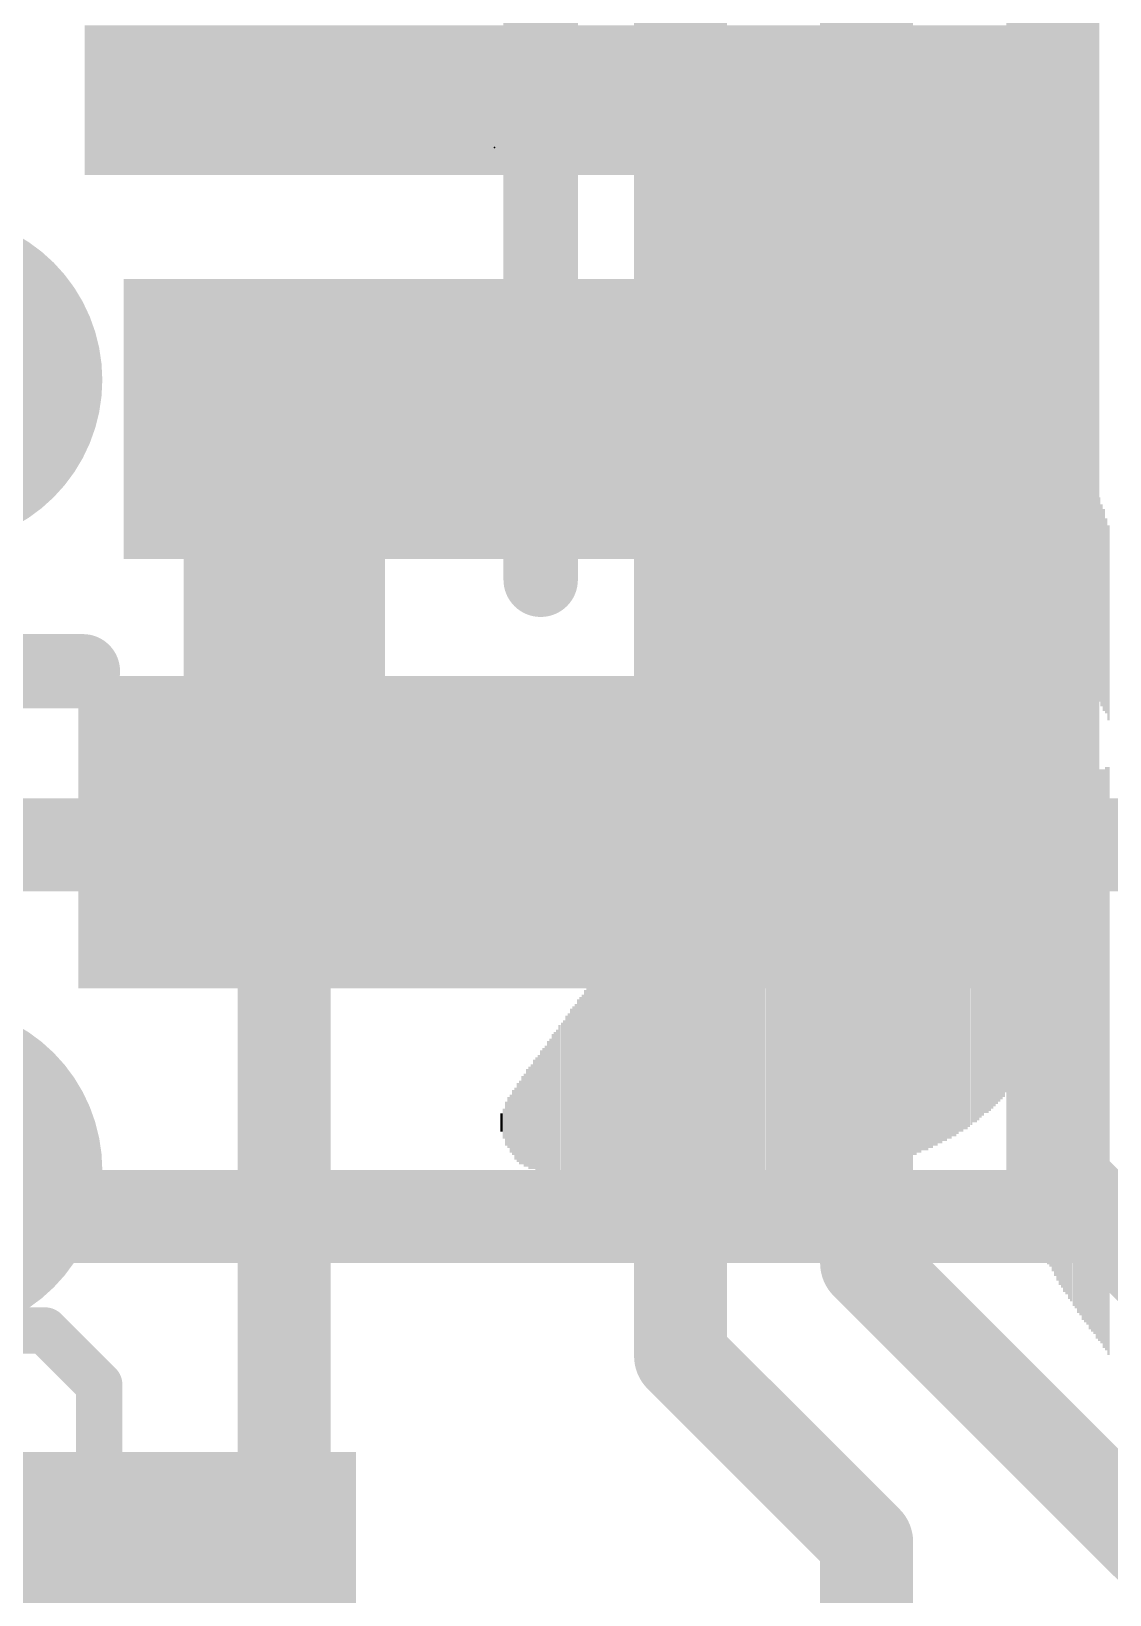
# Model space of a CAD drawing. Extents: x -0.4 to 51.3, y -0.4 to 23.4.
# Drawn here: x 14.229 to 17.174, y 4.174 to 8.446 of the extents above; entities that cross this region are included whole.
import ezdxf

# ---------------------------------------------------------------- set-up
doc = ezdxf.new("R2010")
doc.units = 0
for name, color, linetype in [('1', 12, 'CONTINUOUS'), ('16', 132, 'CONTINUOUS'), ('18', 110, 'CONTINUOUS'), ('21', 40, 'CONTINUOUS'), ('22', 6, 'CONTINUOUS'), ('23', 40, 'CONTINUOUS')]:
    doc.layers.add(name, color=color, linetype=linetype)

# ---------------------------------------------------------------- blocks, each defined once
blk = doc.blocks.new('RECT')
blk.add_solid([(-0.5, -0.5), (0.5, -0.5), (-0.5, 0.5), (0.5, 0.5)])
blk = doc.blocks.new('ROUNDV')
at = {"const_width": 0.5}
blk.add_lwpolyline([(0, -0.25, 1), (0, 0.25, 1), (0, -0.25)], format="xyb", dxfattribs=at)

msp = doc.modelspace()

# ---------------------------------------------------------------- linework, layer by layer
at = {"layer": '1', "const_width": 0.254}
for points in [[(16.002, 10.668), (16.002, 4.826)], [(16.51, 10.414), (16.51, 5.08)], [(17.018, 5.334), (17.018, 10.16)], [(14.92, 6.4469), (14.92, 4.418)], [(21.082, 1.27), (17.018, 5.334)], [(16.51, 5.08), (19.05, 2.54)], [(16.002, 4.826), (16.51, 4.318)], [(14.92, 4.418), (14.566, 4.064)], [(16.51, 4.318), (16.51, 1.27)]]:
    msp.add_lwpolyline(points, dxfattribs=at)
at = {"layer": '1', "const_width": 0.127}
for points in [[(14.9835, 6.4469, 1), (14.8565, 6.4469)], [(17.0629, 5.3789, 1), (16.9731, 5.2891)], [(16.9545, 5.334, 1), (17.0815, 5.334)], [(16.5549, 5.1249, 1), (16.4651, 5.0351)], [(16.4465, 5.08, 1), (16.5735, 5.08)], [(16.0469, 4.8709, 1), (15.9571, 4.7811)], [(15.9385, 4.826, 1), (16.0655, 4.826)], [(14.9649, 4.3731, 1), (14.8751, 4.4629)], [(14.8565, 4.418, 1), (14.9835, 4.418)], [(16.5735, 4.318, 1), (16.4465, 4.318)], [(16.4651, 4.2731, 1), (16.5549, 4.3629)]]:
    msp.add_lwpolyline(points, format="xyb", dxfattribs=at)
at = {"layer": '16', "const_width": 0.254}
for points in [[(19.558, 6.223), (13.462, 6.223)], [(20.828, 5.207), (14.097, 5.207)]]:
    msp.add_lwpolyline(points, dxfattribs=at)
at = {"layer": '21', "const_width": 0.2032}
for points in [[(15.62, 6.947), (15.62, 8.547)], [(14.37, 6.697), (13.57, 6.697)]]:
    msp.add_lwpolyline(points, dxfattribs=at)
at = {"layer": '21', "const_width": 0.1016}
for points in [[(15.5692, 6.947, 1), (15.6708, 6.947)], [(14.37, 6.6462, 1), (14.37, 6.7478)]]:
    msp.add_lwpolyline(points, format="xyb", dxfattribs=at)
at = {"layer": '22', "const_width": 0.127}
for points in [[(13.673, 4.8958), (14.2662, 4.8958)], [(14.2662, 4.8958), (14.4145, 4.7475)], [(14.4145, 4.7475), (14.4145, 4.4509)], [(14.4145, 4.4509), (14.2662, 4.3026)], [(14.2662, 4.3026), (13.9696, 4.3026)]]:
    msp.add_lwpolyline(points, dxfattribs=at)
at = {"layer": '22', "const_width": 0.0635}
for points in [[(14.2887, 4.9182, 1), (14.2438, 4.8733)], [(14.2662, 4.864, 1), (14.2662, 4.9275)], [(14.4463, 4.7475, 1), (14.3827, 4.7475)], [(14.392, 4.725, 1), (14.437, 4.7699)], [(14.437, 4.4284, 1), (14.392, 4.4734)], [(14.3827, 4.4509, 1), (14.4463, 4.4509)], [(14.2662, 4.2709, 1), (14.2662, 4.3344)], [(14.2438, 4.3251, 1), (14.2887, 4.2802)]]:
    msp.add_lwpolyline(points, format="xyb", dxfattribs=at)
at = {"layer": '23'}
msp.add_point((15.494, 8.128), dxfattribs=at)

# ---------------------------------------------------------------- block references
at = {"layer": '1', "xscale": 0.55, "yscale": 1.2, "rotation": 180}
msp.add_blockref('RECT', (14.92, 6.4469), dxfattribs=at)
at = {"layer": '1', "xscale": 1.1, "rotation": 180}
msp.add_blockref('RECT', (14.566, 4.064), dxfattribs=at)
at = {"layer": '18', "xscale": 0.9064, "yscale": 0.9064}
for p in [(13.97, 7.493), (13.97, 7.493), (13.97, 5.334), (13.97, 5.334)]:
    msp.add_blockref('ROUNDV', p, dxfattribs=at)
at = {"layer": '21', "rotation": 270}
for p, xscale, yscale in [((15.9068, 7.5883), 0.2985, 0.0063), ((15.9131, 7.5787), 0.3302, 0.0064), ((15.9195, 7.5724), 0.3429, 0.0063), ((15.9258, 7.5629), 0.3747, 0.0064), ((15.9322, 7.5534), 0.3937, 0.0063), ((15.9385, 7.5502), 0.4127, 0.0064), ((15.9449, 7.5375), 0.4381, 0.0063), ((15.9512, 7.5311), 0.4636, 0.0064), ((15.9576, 7.5216), 0.4826, 0.0063), ((15.9639, 7.5152), 0.4953, 0.0064), ((15.9703, 7.5026), 0.5207, 0.0063), ((15.9766, 7.4962), 0.5334, 0.0064), ((15.983, 7.4835), 0.5588, 0.0063), ((15.9893, 7.474), 0.5779, 0.0064), ((15.9957, 7.4645), 0.5969, 0.0063), ((16.002, 7.4549), 0.616, 0.0064), ((16.0084, 7.4454), 0.635, 0.0063), ((16.0147, 7.4359), 0.6541, 0.0064), ((16.0211, 7.4232), 0.6667, 0.0063), ((16.0274, 7.4136), 0.6858, 0.0064), ((16.0338, 7.4041), 0.7048, 0.0063), ((16.0401, 7.3946), 0.7239, 0.0064), ((16.0465, 7.3851), 0.7429, 0.0063), ((16.0528, 7.3723), 0.7557, 0.0064), ((16.0592, 7.3629), 0.7747, 0.0063), ((16.0655, 7.3533), 0.7938, 0.0064), ((16.0719, 7.3406), 0.8064, 0.0063), ((16.0782, 7.3311), 0.8255, 0.0064), ((16.0846, 7.3216), 0.8445, 0.0063), ((16.0909, 7.3089), 0.8573, 0.0064), ((16.0973, 7.3025), 0.87, 0.0063), ((16.1036, 7.293), 0.889, 0.0064), ((15.8687, 7.6232), 0.1397, 0.0063), ((15.875, 7.6169), 0.1651, 0.0064), ((15.8814, 7.6137), 0.1969, 0.0063), ((15.8877, 7.6073), 0.2222, 0.0064), ((15.8941, 7.601), 0.2477, 0.0063), ((15.9004, 7.5914), 0.2794, 0.0064), ((16.11, 7.2835), 0.8953, 0.0063), ((16.1163, 7.2771), 0.908, 0.0064), ((16.1227, 7.2708), 0.9207, 0.0063), ((16.129, 7.2613), 0.9271, 0.0064), ((16.1354, 7.2549), 0.9398, 0.0063), ((16.1417, 7.2486), 0.9525, 0.0064), ((16.1481, 7.239), 0.9588, 0.0063), ((16.1544, 7.2327), 0.9715, 0.0064), ((16.1608, 7.2263), 0.9842, 0.0063), ((16.1671, 7.22), 0.9843, 0.0064), ((16.1735, 7.2136), 0.997, 0.0063), ((16.1798, 7.2105), 1.0033, 0.0064), ((16.1862, 7.2041), 1.016, 0.0063), ((16.1925, 7.1977), 1.016, 0.0064), ((16.1989, 7.1946), 1.0223, 0.0063), ((16.2052, 7.1851), 1.0287, 0.0064), ((16.2115, 7.1819), 1.0351, 0.0063), ((16.2179, 7.1755), 1.0478, 0.0064), ((16.2243, 7.1724), 1.0541, 0.0063), ((16.2306, 7.166), 1.0541, 0.0064), ((16.237, 7.1628), 1.0604, 0.0063), ((15.8559, 7.6296), 0.0635, 0.0063), ((15.8623, 7.6295), 0.1016, 0.0064), ((16.2433, 7.1565), 1.0605, 0.0064), ((16.2496, 7.1533), 1.0668, 0.0063), ((16.256, 7.147), 1.0795, 0.0064), ((16.2624, 7.1438), 1.0859, 0.0063), ((16.2687, 7.1374), 1.0858, 0.0064), ((16.2751, 7.1342), 1.0922, 0.0063), ((16.2814, 7.1311), 1.0859, 0.0064), ((16.2877, 7.1247), 1.0986, 0.0063), ((16.2941, 7.1247), 1.0986, 0.0064), ((16.3005, 7.1216), 1.1049, 0.0063), ((16.3068, 7.1152), 1.1049, 0.0064), ((16.3132, 7.112), 1.1112, 0.0063), ((16.3195, 7.1088), 1.1176, 0.0064), ((16.3258, 7.1025), 1.1176, 0.0063), ((16.3322, 7.1025), 1.1176, 0.0064), ((16.3386, 7.0993), 1.124, 0.0063), ((16.3449, 7.093), 1.1239, 0.0064), ((16.3513, 7.0898), 1.1303, 0.0063), ((16.3576, 7.0898), 1.1303, 0.0064), ((16.3639, 7.0835), 1.1303, 0.0063), ((16.3703, 7.0803), 1.1367, 0.0064), ((16.3767, 7.0803), 1.1367, 0.0063), ((16.383, 7.0739), 1.1366, 0.0064), ((16.3894, 7.0739), 1.1366, 0.0063), ((16.3957, 7.0707), 1.143, 0.0064), ((16.402, 7.0644), 1.143, 0.0063), ((16.4084, 7.0644), 1.143, 0.0064), ((16.4148, 7.0612), 1.1494, 0.0063), ((16.4211, 7.058), 1.143, 0.0064), ((16.4275, 7.0549), 1.1493, 0.0063), ((16.4338, 7.0549), 1.1493, 0.0064), ((16.4401, 7.0485), 1.1494, 0.0063), ((16.4465, 7.0485), 1.1494, 0.0064), ((16.4529, 7.0485), 1.1494, 0.0063), ((16.4592, 7.0422), 1.1493, 0.0064), ((16.4656, 7.0422), 1.1493, 0.0063), ((16.4719, 7.039), 1.1557, 0.0064), ((16.4782, 7.0358), 1.1494, 0.0063), ((16.4846, 7.0358), 1.1494, 0.0064), ((16.491, 7.0327), 1.1557, 0.0063), ((16.4973, 7.0295), 1.1493, 0.0064), ((16.5037, 7.0295), 1.1493, 0.0063), ((16.51, 7.0263), 1.1557, 0.0064), ((16.5163, 7.0231), 1.1494, 0.0063), ((16.5227, 7.0231), 1.1494, 0.0064), ((16.5291, 7.0231), 1.1494, 0.0063), ((16.5354, 7.0168), 1.1493, 0.0064), ((16.5418, 7.0168), 1.1493, 0.0063), ((16.5481, 7.0168), 1.1493, 0.0064), ((16.5544, 7.0104), 1.1494, 0.0063), ((16.5608, 7.0104), 1.1494, 0.0064), ((16.5672, 7.0104), 1.1494, 0.0063), ((16.5735, 7.0072), 1.143, 0.0064), ((16.5799, 7.0041), 1.1493, 0.0063), ((16.5862, 7.0041), 1.1493, 0.0064), ((16.5925, 7.0009), 1.143, 0.0063), ((16.5989, 6.9977), 1.1494, 0.0064), ((16.6053, 6.9977), 1.1494, 0.0063), ((16.6116, 6.4675), 2.1971, 0.0064), ((16.618, 6.4675), 2.1971, 0.0063), ((16.6243, 6.4675), 2.1971, 0.0064), ((16.6306, 6.4675), 2.1844, 0.0063), ((16.637, 6.4675), 2.1844, 0.0064), ((16.6434, 6.4675), 2.1844, 0.0063), ((16.6497, 6.4675), 2.1717, 0.0064), ((16.6561, 6.4675), 2.1717, 0.0063), ((16.6624, 6.7881), 1.5303, 0.0064), ((16.6687, 6.7945), 1.505, 0.0063), ((16.6751, 6.8009), 1.4923, 0.0064), ((16.6815, 6.8041), 1.4859, 0.0063), ((16.6878, 6.8104), 1.4732, 0.0064), ((16.6942, 6.8104), 1.4605, 0.0063), ((16.7005, 6.8136), 1.4541, 0.0064), ((16.7068, 6.8136), 1.4415, 0.0063), ((16.7132, 6.8168), 1.4351, 0.0064), ((16.7196, 6.8199), 1.4288, 0.0063), ((16.7259, 6.8231), 1.4224, 0.0064), ((16.7323, 6.8231), 1.4097, 0.0063), ((16.7386, 6.8262), 1.4033, 0.0064), ((16.7449, 6.8262), 1.3907, 0.0063), ((16.7513, 6.8295), 1.3843, 0.0064), ((16.7577, 6.8295), 1.3843, 0.0063), ((16.764, 6.8294), 1.3716, 0.0064), ((16.7704, 6.8326), 1.3652, 0.0063), ((16.7767, 6.8326), 1.3526, 0.0064), ((16.783, 7.1533), 0.7112, 0.0063), ((16.7894, 7.1565), 0.6921, 0.0064), ((16.7958, 7.1628), 0.6794, 0.0063), ((16.8021, 7.1597), 0.6731, 0.0064), ((16.8085, 7.1628), 0.6668, 0.0063), ((16.8148, 7.166), 0.6604, 0.0064), ((16.8211, 7.1628), 0.654, 0.0063), ((16.8275, 7.1628), 0.654, 0.0064), ((16.8339, 7.1597), 0.6477, 0.0063), ((16.8402, 7.1565), 0.6413, 0.0064), ((16.8466, 7.1565), 0.6413, 0.0063), ((16.8529, 7.1533), 0.635, 0.0064), ((16.8592, 7.1533), 0.635, 0.0063), ((16.8656, 7.1501), 0.6286, 0.0064), ((16.872, 7.1501), 0.6286, 0.0063), ((16.8783, 7.1438), 0.6287, 0.0064), ((16.8847, 7.1406), 0.6223, 0.0063), ((16.891, 7.1406), 0.6223, 0.0064), ((16.8973, 7.1343), 0.6223, 0.0063), ((16.9037, 7.1343), 0.6223, 0.0064), ((16.9101, 7.1311), 0.6159, 0.0063), ((16.9164, 7.1247), 0.616, 0.0064), ((16.9228, 7.1247), 0.616, 0.0063), ((16.9291, 7.1184), 0.6159, 0.0064), ((16.9354, 7.1152), 0.6096, 0.0063), ((16.9418, 7.112), 0.616, 0.0064), ((16.9482, 7.1057), 0.6159, 0.0063), ((16.9545, 7.1025), 0.6096, 0.0064), ((16.9609, 7.0961), 0.6096, 0.0063), ((16.9672, 7.093), 0.6033, 0.0064), ((16.9735, 7.0898), 0.6096, 0.0063), ((16.9799, 7.0834), 0.6096, 0.0064), ((16.9863, 7.0803), 0.6033, 0.0063), ((16.9926, 7.0739), 0.6032, 0.0064), ((16.999, 7.0676), 0.6033, 0.0063), ((17.0053, 7.0612), 0.6032, 0.0064), ((17.0116, 7.0581), 0.5969, 0.0063), ((17.018, 7.0517), 0.5969, 0.0064), ((17.0244, 7.0454), 0.5969, 0.0063), ((17.0307, 7.039), 0.5969, 0.0064), ((17.0371, 7.0327), 0.5969, 0.0063), ((17.0434, 7.0263), 0.5969, 0.0064), ((17.0497, 7.02), 0.5969, 0.0063), ((17.0561, 7.0136), 0.5969, 0.0064), ((17.0625, 7.0072), 0.5969, 0.0063), ((17.0688, 7.0041), 0.5905, 0.0064), ((17.0752, 6.9914), 0.5905, 0.0063), ((17.0815, 6.9882), 0.5842, 0.0064), ((17.0878, 6.9787), 0.5905, 0.0063), ((17.0942, 6.9691), 0.5842, 0.0064), ((17.1006, 6.9628), 0.5842, 0.0063), ((17.1069, 6.9533), 0.5779, 0.0064), ((17.1133, 6.9469), 0.5778, 0.0063), ((17.1196, 6.9342), 0.5778, 0.0064), ((17.1259, 6.9247), 0.5715, 0.0063), ((17.1323, 6.9152), 0.5651, 0.0064), ((17.1387, 6.9024), 0.5651, 0.0063), ((17.145, 6.8929), 0.5588, 0.0064), ((17.1514, 6.8771), 0.5525, 0.0063), ((17.1577, 6.8643), 0.5525, 0.0064), ((17.164, 6.8485), 0.5334, 0.0063), ((17.1704, 6.8294), 0.5334, 0.0064), ((16.783, 6.458), 0.6033, 0.0063), ((16.7894, 6.4485), 0.5715, 0.0064), ((16.7958, 6.4421), 0.5461, 0.0063), ((16.8021, 6.4357), 0.5334, 0.0064), ((16.8085, 6.4325), 0.5143, 0.0063), ((16.8148, 6.4294), 0.4953, 0.0064), ((16.8211, 6.423), 0.4826, 0.0063), ((16.8275, 6.423), 0.4699, 0.0064), ((16.8339, 6.4167), 0.4572, 0.0063), ((16.8402, 6.4167), 0.4445, 0.0064), ((16.8466, 6.4103), 0.4318, 0.0063), ((16.8529, 6.4104), 0.4191, 0.0064), ((16.8592, 6.4072), 0.4127, 0.0063), ((16.8656, 6.404), 0.3937, 0.0064), ((16.872, 6.4008), 0.3874, 0.0063), ((16.8783, 6.4008), 0.3746, 0.0064), ((16.8847, 6.3977), 0.3683, 0.0063), ((16.891, 6.3976), 0.3556, 0.0064), ((16.8973, 6.3944), 0.3493, 0.0063), ((16.9037, 6.3913), 0.3302, 0.0064), ((16.9101, 6.3913), 0.3302, 0.0063), ((16.9164, 6.3881), 0.3112, 0.0064), ((16.9228, 6.3881), 0.3112, 0.0063), ((16.9291, 6.3849), 0.3048, 0.0064), ((16.9354, 6.3849), 0.2921, 0.0063), ((16.9418, 6.3818), 0.2857, 0.0064), ((16.9482, 6.3786), 0.2794, 0.0063), ((16.9545, 6.3786), 0.2667, 0.0064), ((16.9609, 6.3754), 0.2604, 0.0063), ((16.9672, 6.3754), 0.2604, 0.0064), ((16.9735, 6.3722), 0.254, 0.0063), ((16.9799, 6.3723), 0.2413, 0.0064), ((16.9863, 6.3691), 0.2349, 0.0063), ((16.9926, 6.3691), 0.2349, 0.0064), ((16.999, 6.3659), 0.2286, 0.0063), ((17.0053, 6.3659), 0.2159, 0.0064), ((17.0116, 6.3659), 0.2159, 0.0063), ((17.018, 6.3627), 0.2096, 0.0064), ((17.0244, 6.3595), 0.2032, 0.0063), ((17.0307, 6.3595), 0.2032, 0.0064), ((17.0371, 6.3563), 0.1969, 0.0063), ((17.0434, 6.3563), 0.1969, 0.0064), ((16.3703, 5.8674), 1.0858, 0.0064), ((16.3767, 5.8674), 1.0858, 0.0063), ((16.383, 5.8706), 1.0795, 0.0064), ((16.3894, 5.8706), 1.0795, 0.0063), ((16.3957, 5.8738), 1.0859, 0.0064), ((16.402, 5.8738), 1.0859, 0.0063), ((16.4084, 5.8738), 1.0859, 0.0064), ((16.4148, 5.8738), 1.0859, 0.0063), ((16.4211, 5.8738), 1.0859, 0.0064), ((16.4275, 5.8738), 1.0859, 0.0063), ((16.4338, 5.8738), 1.0859, 0.0064), ((16.4401, 5.8738), 1.0859, 0.0063), ((16.4465, 5.8738), 1.0859, 0.0064), ((16.4529, 5.8801), 1.0858, 0.0063), ((16.4592, 5.8801), 1.0858, 0.0064), ((16.4656, 5.8801), 1.0858, 0.0063), ((16.4719, 5.8801), 1.0858, 0.0064), ((16.4782, 5.8801), 1.0858, 0.0063), ((16.4846, 5.8801), 1.0858, 0.0064), ((16.491, 5.8801), 1.0858, 0.0063), ((16.4973, 5.8801), 1.0858, 0.0064), ((16.5037, 5.8833), 1.0795, 0.0063), ((16.51, 5.8833), 1.0795, 0.0064), ((16.5163, 5.8833), 1.0795, 0.0063), ((16.5227, 5.8833), 1.0795, 0.0064), ((16.5291, 5.8833), 1.0795, 0.0063), ((16.5354, 5.8864), 1.0731, 0.0064), ((16.5418, 5.8864), 1.0731, 0.0063), ((16.5481, 5.8833), 1.0668, 0.0064), ((16.5544, 5.8833), 1.0668, 0.0063), ((16.5608, 5.8833), 1.0668, 0.0064), ((16.5672, 5.8864), 1.0605, 0.0063), ((16.5735, 5.8864), 1.0605, 0.0064), ((16.5799, 5.8864), 1.0605, 0.0063), ((16.5862, 5.8897), 1.0541, 0.0064), ((16.5925, 5.8897), 1.0541, 0.0063), ((16.5989, 5.8897), 1.0541, 0.0064), ((16.6053, 5.8897), 1.0541, 0.0063), ((17.0497, 6.3532), 0.1905, 0.0063), ((17.0561, 6.3532), 0.1905, 0.0064), ((17.0625, 6.35), 0.1842, 0.0063), ((17.0688, 6.35), 0.1842, 0.0064), ((17.0752, 6.3468), 0.1778, 0.0063), ((17.0815, 6.3468), 0.1778, 0.0064), ((17.0878, 6.3468), 0.1778, 0.0063), ((17.0942, 6.3468), 0.1778, 0.0064), ((17.1006, 6.3437), 0.1715, 0.0063), ((17.1069, 6.3405), 0.1778, 0.0064), ((17.1133, 6.3405), 0.1778, 0.0063), ((17.1196, 6.3373), 0.1842, 0.0064), ((17.1259, 6.3373), 0.1842, 0.0063), ((17.1323, 6.331), 0.1841, 0.0064), ((17.1387, 6.331), 0.1969, 0.0063), ((17.145, 6.3246), 0.2096, 0.0064), ((17.1514, 5.6452), 1.5685, 0.0063), ((17.1577, 5.6388), 1.5812, 0.0064), ((17.164, 5.6388), 1.5938, 0.0063), ((17.1704, 5.6325), 1.6065, 0.0064), ((16.2433, 5.8452), 1.0414, 0.0064), ((16.2496, 5.8452), 1.0414, 0.0063), ((16.256, 5.8483), 1.0477, 0.0064), ((16.2624, 5.8483), 1.0477, 0.0063), ((16.2687, 5.8516), 1.0541, 0.0064), ((16.2751, 5.8516), 1.0541, 0.0063), ((16.2814, 5.8516), 1.0541, 0.0064), ((16.2877, 5.8547), 1.0604, 0.0063), ((16.2941, 5.8547), 1.0604, 0.0064), ((16.3005, 5.8579), 1.0668, 0.0063), ((16.3068, 5.8579), 1.0668, 0.0064), ((16.3132, 5.8579), 1.0668, 0.0063), ((16.3195, 5.8579), 1.0668, 0.0064), ((16.3258, 5.8611), 1.0731, 0.0063), ((16.3322, 5.8611), 1.0731, 0.0064), ((16.3386, 5.8643), 1.0795, 0.0063), ((16.3449, 5.8643), 1.0795, 0.0064), ((16.3513, 5.8643), 1.0795, 0.0063), ((16.3576, 5.8643), 1.0795, 0.0064), ((16.3639, 5.8643), 1.0795, 0.0063), ((16.1798, 5.8262), 1.0033, 0.0064), ((16.1862, 5.8293), 1.0096, 0.0063), ((16.1925, 5.8293), 1.0096, 0.0064), ((16.1989, 5.8325), 1.016, 0.0063), ((16.2052, 5.8325), 1.016, 0.0064), ((16.2115, 5.8357), 1.0223, 0.0063), ((16.2179, 5.8388), 1.0287, 0.0064), ((16.2243, 5.8388), 1.0287, 0.0063), ((16.2306, 5.842), 1.035, 0.0064), ((16.237, 5.842), 1.035, 0.0063), ((16.1163, 5.8039), 0.9588, 0.0064), ((16.1227, 5.8071), 0.9652, 0.0063), ((16.129, 5.8071), 0.9652, 0.0064), ((16.1354, 5.8102), 0.9715, 0.0063), ((16.1417, 5.8135), 0.9779, 0.0064), ((16.1481, 5.8166), 0.9842, 0.0063), ((16.1544, 5.8166), 0.9842, 0.0064), ((16.1608, 5.8198), 0.9906, 0.0063), ((16.1671, 5.823), 0.9969, 0.0064), ((16.1735, 5.823), 0.9969, 0.0063), ((16.0655, 5.7817), 0.9144, 0.0064), ((16.0719, 5.7849), 0.9207, 0.0063), ((16.0782, 5.7881), 0.9271, 0.0064), ((16.0846, 5.7912), 0.9334, 0.0063), ((16.0909, 5.7944), 0.9398, 0.0064), ((16.0973, 5.7944), 0.9398, 0.0063), ((16.1036, 5.7976), 0.9461, 0.0064), ((16.11, 5.8007), 0.9525, 0.0063), ((16.0211, 5.7595), 0.8699, 0.0063), ((16.0274, 5.7627), 0.8763, 0.0064), ((16.0338, 5.7658), 0.8826, 0.0063), ((16.0401, 5.769), 0.889, 0.0064), ((16.0465, 5.7721), 0.8953, 0.0063), ((16.0528, 5.7754), 0.9017, 0.0064), ((16.0592, 5.7785), 0.908, 0.0063), ((15.9893, 5.7404), 0.8318, 0.0064), ((15.9957, 5.7468), 0.8445, 0.0063), ((16.002, 5.75), 0.8509, 0.0064), ((16.0084, 5.7531), 0.8572, 0.0063), ((16.0147, 5.7563), 0.8636, 0.0064), ((17.1387, 5.5182), 1.2891, 0.0063), ((17.145, 5.5245), 1.3144, 0.0064), ((15.9512, 5.7182), 0.7874, 0.0064), ((15.9576, 5.7214), 0.7937, 0.0063), ((15.9639, 5.7246), 0.8001, 0.0064), ((15.9703, 5.7309), 0.8128, 0.0063), ((15.9766, 5.734), 0.8191, 0.0064), ((15.983, 5.7373), 0.8255, 0.0063), ((17.1006, 5.5182), 1.1875, 0.0063), ((17.1069, 5.5182), 1.2001, 0.0064), ((17.1133, 5.5182), 1.2129, 0.0063), ((17.1196, 5.515), 1.2319, 0.0064), ((17.1259, 5.5182), 1.2509, 0.0063), ((17.1323, 5.5182), 1.2637, 0.0064), ((15.9195, 5.6959), 0.7429, 0.0063), ((15.9258, 5.6992), 0.7493, 0.0064), ((15.9322, 5.7055), 0.762, 0.0063), ((15.9385, 5.7087), 0.7683, 0.0064), ((15.9449, 5.7119), 0.7747, 0.0063), ((17.0497, 5.534), 1.0668, 0.0063), ((17.0561, 5.5309), 1.0731, 0.0064), ((17.0625, 5.5277), 1.0922, 0.0063), ((17.0688, 5.5277), 1.1049, 0.0064), ((17.0752, 5.5245), 1.124, 0.0063), ((17.0815, 5.5245), 1.1366, 0.0064), ((17.0878, 5.5213), 1.1557, 0.0063), ((17.0942, 5.5213), 1.1684, 0.0064), ((15.8941, 5.6769), 0.7048, 0.0063), ((15.9004, 5.6833), 0.7175, 0.0064), ((15.9068, 5.6865), 0.7239, 0.0063), ((15.9131, 5.6928), 0.7366, 0.0064), ((16.9926, 5.569), 0.9207, 0.0064), ((16.999, 5.5626), 0.9334, 0.0063), ((17.0053, 5.5563), 0.9589, 0.0064), ((17.0116, 5.5531), 0.9652, 0.0063), ((17.018, 5.5499), 0.9842, 0.0064), ((17.0244, 5.5468), 1.0033, 0.0063), ((17.0307, 5.5404), 1.016, 0.0064), ((17.0371, 5.5372), 1.035, 0.0063), ((17.0434, 5.5372), 1.0478, 0.0064), ((15.8623, 5.6579), 0.6667, 0.0064), ((15.8687, 5.6611), 0.6731, 0.0063), ((15.875, 5.6642), 0.6794, 0.0064), ((15.8814, 5.6706), 0.6921, 0.0063), ((15.8877, 5.6738), 0.6985, 0.0064), ((16.6624, 5.6865), 0.5969, 0.0064), ((16.9101, 5.7754), 0.4191, 0.0063), ((16.9164, 5.7817), 0.4064, 0.0064), ((16.9228, 5.788), 0.4064, 0.0063), ((16.9291, 5.7944), 0.3937, 0.0064), ((16.9354, 5.8007), 0.3937, 0.0063), ((16.9418, 5.8039), 0.3874, 0.0064), ((16.9482, 5.8134), 0.381, 0.0063), ((16.9545, 5.8166), 0.3746, 0.0064), ((16.9609, 5.8262), 0.3683, 0.0063), ((16.9672, 5.8293), 0.362, 0.0064), ((16.9735, 5.8388), 0.3556, 0.0063), ((16.9799, 5.8452), 0.3429, 0.0064), ((16.9863, 5.8516), 0.3429, 0.0063), ((15.8306, 5.6357), 0.6223, 0.0063), ((15.8369, 5.6388), 0.6286, 0.0064), ((15.8433, 5.6452), 0.6413, 0.0063), ((15.8496, 5.6484), 0.6477, 0.0064), ((15.8559, 5.6515), 0.654, 0.0063), ((16.6687, 5.6801), 0.5842, 0.0063), ((16.6751, 5.6769), 0.5778, 0.0064), ((16.6815, 5.6769), 0.5652, 0.0063), ((16.6878, 5.6769), 0.5652, 0.0064), ((16.6942, 5.6769), 0.5524, 0.0063), ((16.7005, 5.6769), 0.5524, 0.0064), ((16.7068, 5.6801), 0.5461, 0.0063), ((16.7132, 5.6769), 0.5398, 0.0064), ((16.7196, 5.6801), 0.5334, 0.0063), ((16.7259, 5.6801), 0.5334, 0.0064), ((16.7323, 5.6833), 0.5271, 0.0063), ((16.7386, 5.6833), 0.5271, 0.0064), ((16.7449, 5.6865), 0.5207, 0.0063), ((16.7513, 5.6865), 0.5207, 0.0064), ((16.7577, 5.6896), 0.5144, 0.0063), ((16.764, 5.6928), 0.508, 0.0064), ((16.7704, 5.6928), 0.508, 0.0063), ((16.7767, 5.6959), 0.5017, 0.0064), ((16.783, 5.6959), 0.5017, 0.0063), ((16.7894, 5.6992), 0.4953, 0.0064), ((16.7958, 5.7054), 0.4953, 0.0063), ((16.8021, 5.7087), 0.4889, 0.0064), ((16.8085, 5.7087), 0.4889, 0.0063), ((16.8148, 5.7118), 0.4826, 0.0064), ((16.8211, 5.715), 0.4762, 0.0063), ((16.8275, 5.7214), 0.4763, 0.0064), ((16.8339, 5.7246), 0.4699, 0.0063), ((16.8402, 5.7246), 0.4699, 0.0064), ((16.8466, 5.7277), 0.4636, 0.0063), ((16.8529, 5.734), 0.4635, 0.0064), ((16.8592, 5.7372), 0.4572, 0.0063), ((16.8656, 5.7404), 0.4508, 0.0064), ((16.872, 5.7468), 0.4509, 0.0063), ((16.8783, 5.75), 0.4445, 0.0064), ((16.8847, 5.7531), 0.4382, 0.0063), ((16.891, 5.7626), 0.4318, 0.0064), ((16.8973, 5.7658), 0.4254, 0.0063), ((16.9037, 5.769), 0.4191, 0.0064), ((15.7925, 5.6103), 0.5715, 0.0063), ((15.7988, 5.6134), 0.5778, 0.0064), ((15.8052, 5.6166), 0.5842, 0.0063), ((15.8115, 5.623), 0.5969, 0.0064), ((15.8178, 5.6261), 0.6032, 0.0063), ((15.8242, 5.6293), 0.6096, 0.0064), ((15.7671, 5.5912), 0.5334, 0.0063), ((15.7734, 5.5976), 0.5461, 0.0064), ((15.7797, 5.6007), 0.5524, 0.0063), ((15.7861, 5.6039), 0.5588, 0.0064), ((15.7353, 5.569), 0.4889, 0.0064), ((15.7416, 5.5753), 0.5016, 0.0063), ((15.748, 5.5785), 0.508, 0.0064), ((15.7544, 5.5817), 0.5143, 0.0063), ((15.7607, 5.588), 0.527, 0.0064), ((15.7035, 5.5499), 0.4508, 0.0063), ((15.7099, 5.5531), 0.4572, 0.0064), ((15.7163, 5.5563), 0.4635, 0.0063), ((15.7226, 5.5626), 0.4762, 0.0064), ((15.729, 5.5658), 0.4826, 0.0063), ((15.6718, 5.5277), 0.4064, 0.0064), ((15.6782, 5.5309), 0.4127, 0.0063), ((15.6845, 5.5341), 0.4191, 0.0064), ((15.6909, 5.5404), 0.4318, 0.0063), ((15.6972, 5.5436), 0.4381, 0.0064), ((15.6401, 5.5055), 0.3619, 0.0063), ((15.6464, 5.5087), 0.3683, 0.0064), ((15.6528, 5.515), 0.381, 0.0063), ((15.6591, 5.5182), 0.3873, 0.0064), ((15.6654, 5.5213), 0.3937, 0.0063), ((15.6083, 5.4864), 0.3112, 0.0064), ((15.6147, 5.4896), 0.3175, 0.0063), ((15.621, 5.4959), 0.3302, 0.0064), ((15.6274, 5.4991), 0.3366, 0.0063), ((15.6337, 5.4991), 0.3492, 0.0064), ((16.9799, 5.3912), 0.5143, 0.0064), ((16.9863, 5.3912), 0.5397, 0.0063), ((15.5766, 5.4705), 0.254, 0.0063), ((15.5829, 5.4769), 0.2667, 0.0064), ((15.5893, 5.4769), 0.2794, 0.0063), ((15.5956, 5.4801), 0.2857, 0.0064), ((15.602, 5.4864), 0.2984, 0.0063), ((16.9609, 5.3912), 0.4127, 0.0063), ((16.9672, 5.3912), 0.4509, 0.0064), ((16.9735, 5.3943), 0.4826, 0.0063), ((15.5512, 5.461), 0.1968, 0.0063), ((15.5575, 5.4642), 0.2159, 0.0064), ((15.5639, 5.4642), 0.2286, 0.0063), ((15.5702, 5.4706), 0.2413, 0.0064), ((16.9482, 5.3912), 0.3365, 0.0063), ((16.9545, 5.3912), 0.3747, 0.0064), ((15.5258, 5.461), 0.1206, 0.0063), ((15.5321, 5.4642), 0.1397, 0.0064), ((15.5385, 5.461), 0.1588, 0.0063), ((15.5448, 5.4642), 0.1778, 0.0064), ((16.9354, 5.3975), 0.235, 0.0063), ((16.9418, 5.3944), 0.2921, 0.0064), ((15.5131, 5.4642), 0.0508, 0.0063), ((15.5194, 5.461), 0.0826, 0.0064), ((16.9291, 5.3975), 0.1588, 0.0064)]:
    msp.add_blockref('RECT', p, dxfattribs=dict(at, xscale=xscale, yscale=yscale))
at = {"layer": '22', "yscale": 0.0178, "rotation": 180}
for p, xscale in [((15.6909, 8.4531), 2.6314), ((15.6909, 8.4353), 2.6314), ((15.6909, 8.4176), 2.6314), ((15.6909, 8.3998), 2.6314), ((15.6909, 8.382), 2.6314), ((15.6909, 8.3642), 2.6314), ((15.6909, 8.3464), 2.6314), ((15.6909, 8.3287), 2.6314), ((15.6909, 8.3109), 2.6314), ((15.6909, 8.2931), 2.6314), ((15.6909, 8.2753), 2.6314), ((15.6909, 8.2575), 2.6314), ((15.6909, 8.2398), 2.6314), ((15.6909, 8.222), 2.6314), ((15.6909, 8.2042), 2.6314), ((15.6909, 8.1864), 2.6314), ((15.6909, 8.1686), 2.6314), ((15.6909, 8.1509), 2.6314), ((15.6909, 8.1331), 2.6314), ((15.6909, 8.1153), 2.6314), ((15.6909, 8.0975), 2.6314), ((15.6909, 8.0797), 2.6314), ((15.6909, 8.062), 2.6314), ((16.491, 8.0442), 1.0312), ((16.491, 8.0264), 1.0312), ((16.491, 8.0086), 1.0312), ((16.491, 7.9908), 1.0312), ((16.491, 7.9731), 1.0312), ((16.491, 7.9553), 1.0312), ((16.491, 7.9375), 1.0312), ((16.491, 7.9197), 1.0312), ((16.491, 7.9019), 1.0312), ((16.491, 7.8842), 1.0312), ((16.491, 7.8664), 1.0312), ((16.491, 7.8486), 1.0312), ((16.491, 7.8308), 1.0312), ((16.491, 7.813), 1.0312), ((16.491, 7.7953), 1.0312), ((16.491, 7.7775), 1.0312), ((15.7442, 7.7597), 2.5248), ((15.7442, 7.7419), 2.5248), ((15.7442, 7.7241), 2.5248), ((15.7442, 7.7064), 2.5248), ((15.7442, 7.6886), 2.5248), ((15.7442, 7.6708), 2.5248), ((15.7442, 7.653), 2.5248), ((15.7442, 7.6352), 2.5248), ((15.7442, 7.6175), 2.5248), ((15.7442, 7.5997), 2.5248), ((15.7442, 7.5819), 2.5248), ((15.7442, 7.5641), 2.5248), ((15.7442, 7.5463), 2.5248), ((15.7442, 7.5286), 2.5248), ((15.7442, 7.5108), 2.5248), ((15.7442, 7.493), 2.5248), ((15.7442, 7.4752), 2.5248), ((15.7442, 7.4574), 2.5248), ((15.7442, 7.4397), 2.5248), ((15.7442, 7.4219), 2.5248), ((15.7442, 7.4041), 2.5248), ((15.7442, 7.3863), 2.5248), ((15.7442, 7.3685), 2.5248), ((15.7442, 7.3508), 2.5248), ((15.7442, 7.333), 2.5248), ((15.7442, 7.3152), 2.5248), ((15.7442, 7.2974), 2.5248), ((15.7442, 7.2796), 2.5248), ((15.7442, 7.2619), 2.5248), ((15.7442, 7.2441), 2.5248), ((15.7442, 7.2263), 2.5248), ((15.7442, 7.2085), 2.5248), ((15.7442, 7.1907), 2.5248), ((15.7442, 7.173), 2.5248), ((15.7442, 7.1552), 2.5248), ((15.7442, 7.1374), 2.5248), ((15.7442, 7.1196), 2.5248), ((15.7442, 7.1018), 2.5248), ((15.7442, 7.0841), 2.5248), ((15.7442, 7.0663), 2.5248), ((15.7442, 7.0485), 2.5248), ((15.7442, 7.0307), 2.5248), ((15.7442, 7.0129), 2.5248), ((16.491, 6.9952), 1.0312), ((16.491, 6.9774), 1.0312), ((16.491, 6.9596), 1.0312), ((16.491, 6.9418), 1.0312), ((16.491, 6.924), 1.0312), ((16.491, 6.9063), 1.0312), ((16.491, 6.8885), 1.0312), ((16.491, 6.8707), 1.0312), ((16.491, 6.8529), 1.0312), ((16.491, 6.8351), 1.0312), ((16.491, 6.8174), 1.0312), ((16.491, 6.7996), 1.0312), ((16.491, 6.7818), 1.0312), ((16.491, 6.764), 1.0312), ((16.491, 6.7462), 1.0312), ((16.491, 6.7285), 1.0312), ((16.491, 6.7107), 1.0312), ((15.682, 6.6751), 2.6492), ((15.682, 6.6573), 2.6492), ((16.491, 6.6929), 1.0312), ((15.682, 6.6396), 2.6492), ((15.682, 6.6218), 2.6492), ((15.682, 6.604), 2.6492), ((15.682, 6.5862), 2.6492), ((15.682, 6.5684), 2.6492), ((15.682, 6.5507), 2.6492), ((15.682, 6.5329), 2.6492), ((15.682, 6.5151), 2.6492), ((15.682, 6.4973), 2.6492), ((15.682, 6.4795), 2.6492), ((15.682, 6.4618), 2.6492), ((15.682, 6.444), 2.6492), ((15.682, 6.4262), 2.6492), ((15.682, 6.4084), 2.6492), ((15.682, 6.3906), 2.6492), ((15.682, 6.3729), 2.6492), ((15.682, 6.3551), 2.6492), ((15.682, 6.3373), 2.6492), ((15.682, 6.3195), 2.6492), ((15.682, 6.3017), 2.6492), ((15.682, 6.284), 2.6492), ((15.682, 6.2662), 2.6492), ((15.682, 6.2484), 2.6492), ((15.682, 6.2306), 2.6492), ((15.682, 6.2128), 2.6492), ((15.682, 6.1951), 2.6492), ((15.682, 6.1773), 2.6492), ((15.682, 6.1595), 2.6492), ((15.682, 6.1417), 2.6492), ((15.682, 6.1239), 2.6492), ((15.682, 6.1062), 2.6492), ((15.682, 6.0884), 2.6492), ((15.682, 6.0706), 2.6492), ((15.682, 6.0528), 2.6492), ((15.682, 6.035), 2.6492), ((15.682, 6.0173), 2.6492), ((15.682, 5.9995), 2.6492), ((15.682, 5.9817), 2.6492), ((15.682, 5.9639), 2.6492), ((15.682, 5.9461), 2.6492), ((15.682, 5.9284), 2.6492), ((15.682, 5.9106), 2.6492), ((15.682, 5.8928), 2.6492), ((15.682, 5.875), 2.6492), ((15.682, 5.8572), 2.6492), ((15.682, 5.8395), 2.6492)]:
    msp.add_blockref('RECT', p, dxfattribs=dict(at, xscale=xscale))

doc.saveas('drawing.dxf')
